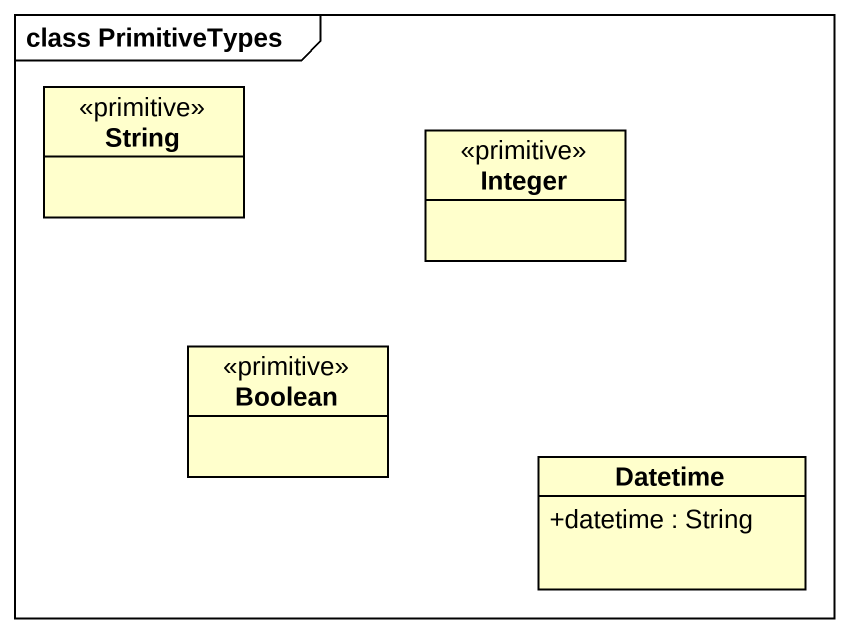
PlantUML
@startuml
mainframe class PrimitiveTypes
hide circle
hide empty members
skinparam classAttributeIconSize 0
class String <<primitive>> #FFFFCC
class Integer <<primitive>> #FFFFCC
class Boolean <<primitive>> #FFFFCC
class Datetime #FFFFCC {
  +datetime : String
}
@enduml
